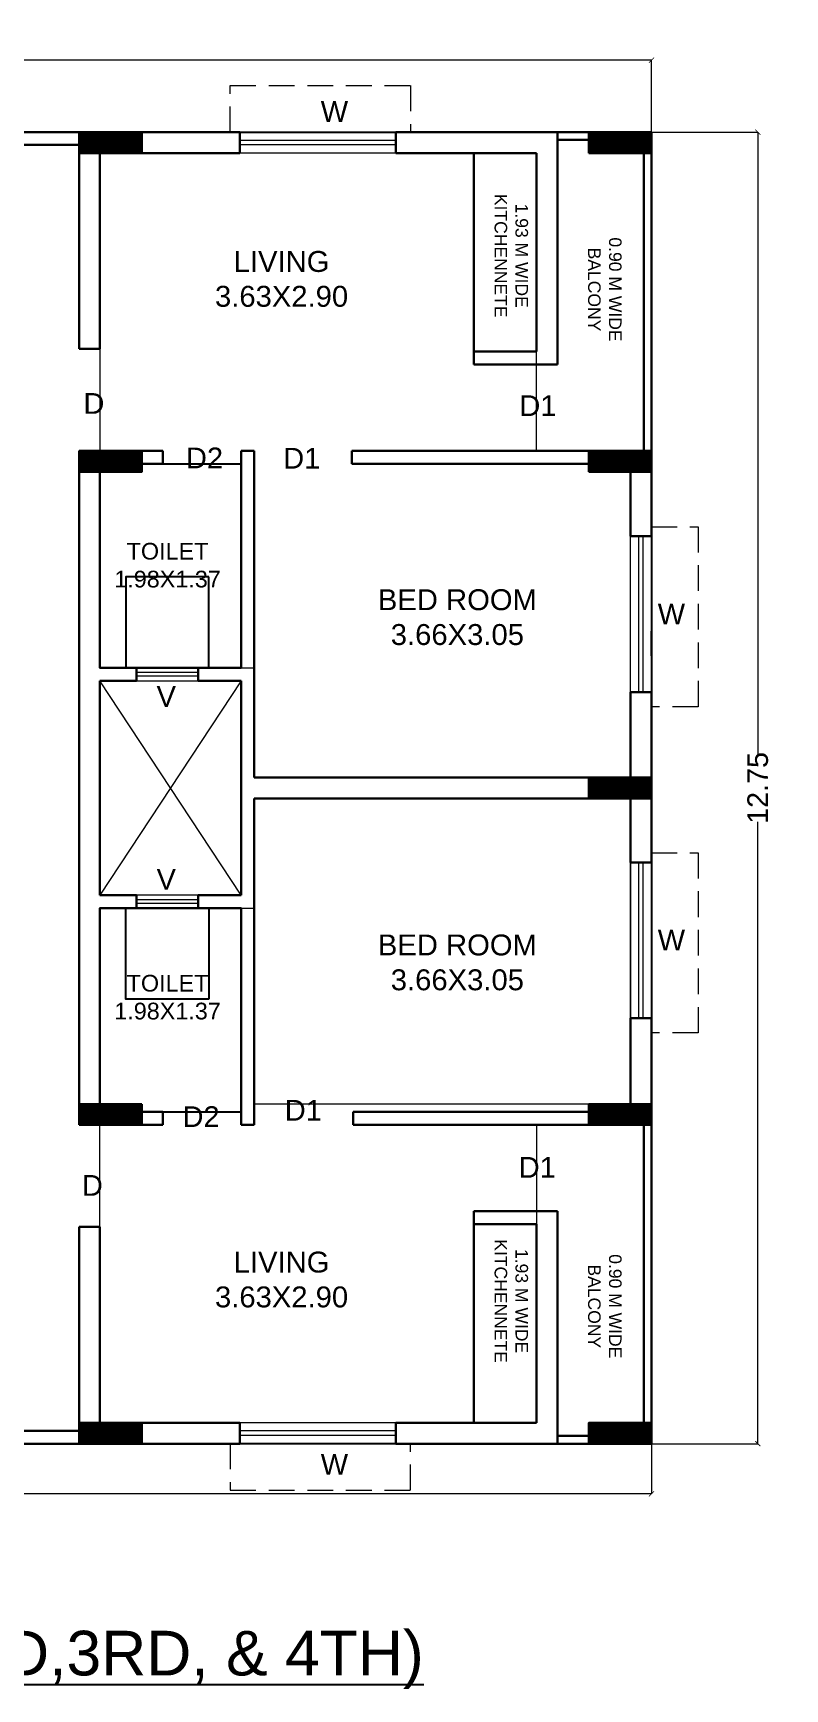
# Model space of a CAD drawing. Header units: metres. Extents: x 0 to 63445, y 32347 to 32804.
# Drawn here: x 63260.61 to 63267.91, y 32766.53 to 32782.63 of the extents above; entities that cross this region are included whole.
import ezdxf

# ---------------------------------------------------------------- set-up
doc = ezdxf.new("R2010")
doc.units = ezdxf.units.M
doc.header["$MEASUREMENT"] = 0
doc.header["$PDMODE"] = 34
doc.header["$PDSIZE"] = -10
doc.linetypes.add('DASHED', pattern=[0.75, 0.5, -0.25])
doc.linetypes.add('DASHED2', pattern=[0.375, 0.25, -0.125])
doc.layers.get('0').update_dxf_attribs({"lineweight": 25})
for name, color, linetype, plot in [('BLK_2_FLR_1_BATH', 3, 'Continuous', False), ('BLK_2_FLR_1_BLT_UP_AREA', 14, 'Continuous', False), ('BLK_2_FLR_1_WATER_CLOSET', 2, 'Continuous', False)]:
    doc.layers.add(name, color=color, linetype=linetype, plot=plot)
for name, color, linetype, lineweight in [('BLK_2_FLR_1_BLT_UP_AREA_DEDUCT', 41, 'Continuous', 9), ('BLK_2_FLR_1_CARPET_AREA', 1, 'DASHED', 9), ('BLK_2_FLR_1_UNITFA', 7, 'Continuous', 0), ('COLUMN', 1, 'Continuous', 30), ('DIM', 56, 'Continuous', 20), ('hatch', 251, 'Continuous', 20), ('TEXT-2', 65, 'Continuous', 18), ('wall', 7, 'Continuous', 30), ('window', 154, 'Continuous', 9)]:
    doc.layers.add(name, color=color, linetype=linetype, lineweight=lineweight)
doc.layers.add('text', color=65, linetype='Continuous')
doc.styles.add('AutoDCRFont', font='arial.ttf')
doc.styles.get("Standard").update_dxf_attribs({"font": 'arial.ttf', "height": 0.4})
doc.styles.add('TNR', font='times.ttf', dxfattribs={"height": 0.5})
doc.dimstyles.new('ARCHANA', dxfattribs={"dimscale": 0, "dimtxt": 0.5, "dimasz": 0.5, "dimexe": 0, "dimexo": 0, "dimgap": 0, "dimtad": 0, "dimzin": 0, "dimdsep": 46, "dimtxsty": 'TNR', "dimblk": 'ARCHTICK', "dimcen": 0.09, "dimclrd": 36, "dimclre": 36, "dimclrt": 7, "dimadec": 0, "dimazin": 0, "dimtfac": 1, "dimtofl": 0, "dimtmove": 0, "dimatfit": 3, "dimldrblk": 'ARCHTICK', "dimfxl": 1, "dimfrac": 2, "dimtolj": 1, "dimtzin": 0, "dimlwd": -1, "dimlwe": -1, "dimarcsym": 0})

# ---------------------------------------------------------------- blocks, each defined once
blk = doc.blocks.new('A$C7D115503')
at = {"layer": 'COLUMN', "ltscale": 3}
h = blk.add_hatch(dxfattribs=at)
h.set_pattern_fill('ANSI31', color=256, style=0)
h.paths.add_polyline_path([(-14.36, -11.59), (-6.36, -11.59), (-6.36, 12.41), (-14.36, 12.41)])
at = {"layer": 'COLUMN', "ltscale": 0.05}
for p, q in [((-14.36, 12.41), (-6.36, 12.41)), ((-14.36, 12.41), (-14.36, -11.59)), ((-6.36, 12.41), (-6.36, -11.59)), ((-6.36, -11.59), (-14.36, -11.59))]:
    blk.add_line(p, q, dxfattribs=at)
blk = doc.blocks.new('_ArchTick')
at = {"color": 0, "linetype": 'ByBlock', "const_width": 0.15}
blk.add_lwpolyline([(-0.5, -0.5), (0.5, 0.5)], dxfattribs=at)
blk = doc.blocks.new('*D481')
at = {"layer": 'Defpoints', "color": 0, "ltscale": 3, "transparency": 16777216}
for p in [(63266.619, 32782.365), (63246.625, 32781.665), (63266.619, 32781.665)]:
    blk.add_point(p, dxfattribs=at)
at = {"layer": 'DIM', "ltscale": 3, "transparency": 16777216}
for p, q in [((63246.625, 32781.665), (63246.625, 32782.365)), ((63246.625, 32782.365), (63256.228, 32782.365)), ((63266.619, 32782.365), (63257.016, 32782.365)), ((63266.619, 32781.665), (63266.619, 32782.365))]:
    blk.add_line(p, q, dxfattribs=at)
at = {"layer": 'DIM', "ltscale": 3, "transparency": 16777216, "xscale": 0.05, "yscale": 0.05, "zscale": 0.05, "rotation": 180}
blk.add_blockref('_ArchTick', (63246.625, 32782.365), dxfattribs=at)
at = {"layer": 'DIM', "ltscale": 3, "transparency": 16777216, "xscale": 0.05, "yscale": 0.05, "zscale": 0.05}
blk.add_blockref('_ArchTick', (63266.619, 32782.365), dxfattribs=at)
at = {"layer": 'DIM', "color": 7, "ltscale": 3, "transparency": 16777216, "insert": (63256.622, 32782.365), "char_height": 0.4, "attachment_point": 5}
blk.add_mtext('\\A1;{\\H0.6x;19.99}', dxfattribs=at)
blk = doc.blocks.new('*D487')
at = {"layer": 'Defpoints', "color": 0, "ltscale": 3, "transparency": 16777216}
for p in [(0.832, 32781.665), (63266.619, 32781.665), (0, 32768.914)]:
    blk.add_point(p, dxfattribs=at)
at = {"layer": 'DIM', "ltscale": 3, "transparency": 16777216}
for p, q in [((5.832, 32781.665), (0.832, 32781.665)), ((0.832, 32781.665), (0.832, 32775.684)), ((0.832, 32768.914), (0.832, 32774.895)), ((0, 32768.914), (0.832, 32768.914))]:
    blk.add_line(p, q, dxfattribs=at)
at = {"layer": 'DIM', "ltscale": 3, "transparency": 16777216, "xscale": 0.05, "yscale": 0.05, "zscale": 0.05}
for p, rotation in [((0.832, 32781.665), 90), ((0.832, 32768.914), 270)]:
    blk.add_blockref('_ArchTick', p, dxfattribs=dict(at, rotation=rotation))
at = {"layer": 'DIM', "color": 7, "ltscale": 3, "transparency": 16777216, "insert": (0.832, 32775.289), "char_height": 0.4, "attachment_point": 5, "rotation": 90}
blk.add_mtext('\\A1;{\\H0.6x;12.75}', dxfattribs=at)
blk = doc.blocks.new('*D473')
at = {"layer": 'Defpoints', "color": 0, "ltscale": 3, "transparency": 16777216}
for p in [(63249.724, 32768.914), (63266.619, 32768.914), (63266.619, 32768.427)]:
    blk.add_point(p, dxfattribs=at)
at = {"layer": 'DIM', "ltscale": 3, "transparency": 16777216}
for p, q in [((63249.724, 32768.914), (63249.724, 32768.427)), ((63266.619, 32768.914), (63266.619, 32768.427)), ((63249.724, 32768.427), (63257.762, 32768.427)), ((63266.619, 32768.427), (63258.581, 32768.427))]:
    blk.add_line(p, q, dxfattribs=at)
at = {"layer": 'DIM', "ltscale": 3, "transparency": 16777216, "xscale": 0.05, "yscale": 0.05, "zscale": 0.05, "rotation": 180}
blk.add_blockref('_ArchTick', (63249.724, 32768.427), dxfattribs=at)
at = {"layer": 'DIM', "ltscale": 3, "transparency": 16777216, "xscale": 0.05, "yscale": 0.05, "zscale": 0.05}
blk.add_blockref('_ArchTick', (63266.619, 32768.427), dxfattribs=at)
at = {"layer": 'DIM', "color": 7, "ltscale": 3, "transparency": 16777216, "insert": (63258.172, 32768.427), "char_height": 0.4, "attachment_point": 5}
blk.add_mtext('\\A1;{\\H0.625x;16.90}', dxfattribs=at)
blk = doc.blocks.new('*D474')
at = {"layer": 'Defpoints', "color": 0, "ltscale": 3, "transparency": 16777216}
for p in [(63266.619, 32781.665), (63266.619, 32768.914), (63267.652, 32768.914)]:
    blk.add_point(p, dxfattribs=at)
at = {"layer": 'DIM', "ltscale": 3, "transparency": 16777216}
for p, q in [((63266.619, 32781.665), (63267.652, 32781.665)), ((63267.652, 32781.665), (63267.652, 32775.618)), ((63267.652, 32768.914), (63267.652, 32774.961)), ((63266.619, 32768.914), (63267.652, 32768.914))]:
    blk.add_line(p, q, dxfattribs=at)
at = {"layer": 'DIM', "ltscale": 3, "transparency": 16777216, "xscale": 0.05, "yscale": 0.05, "zscale": 0.05}
for p, rotation in [((63267.652, 32781.665), 90), ((63267.652, 32768.914), 270)]:
    blk.add_blockref('_ArchTick', p, dxfattribs=dict(at, rotation=rotation))
at = {"layer": 'DIM', "color": 7, "ltscale": 3, "transparency": 16777216, "insert": (63267.652, 32775.289), "char_height": 0.4, "attachment_point": 5, "rotation": 90}
blk.add_mtext('\\A1;{\\H0.5x;12.75}', dxfattribs=at)

msp = doc.modelspace()

# ---------------------------------------------------------------- linework, layer by layer
at = {"layer": 'BLK_2_FLR_1_BATH', "color": 3, "ltscale": 0.5}
for points in [[(63262.6312, 32776.4579), (63261.2596, 32776.4579), (63261.2596, 32778.4392), (63262.6312, 32778.4392)], [(63261.2596, 32772.1398), (63262.6312, 32772.1398), (63262.6312, 32774.1211), (63261.2596, 32774.1211)]]:
    msp.add_lwpolyline(points, close=True, dxfattribs=at)
at = {"layer": 'BLK_2_FLR_1_BLT_UP_AREA', "color": 20}
msp.add_lwpolyline([(63246.6251, 32781.6651), (63266.6191, 32781.6651), (63266.6191, 32768.9139), (63249.724, 32768.9139), (63249.724, 32774.3751), (63248.2138, 32774.3751), (63248.2138, 32776.1023), (63246.6251, 32776.1023), (63246.6251, 32781.6651)], close=True, dxfattribs=at)
at = {"layer": 'BLK_2_FLR_1_BLT_UP_AREA_DEDUCT', "color": 20}
msp.add_lwpolyline([(63262.6312, 32774.2481), (63261.2596, 32774.2481), (63261.2596, 32776.3309), (63262.6312, 32776.3309)], close=True, dxfattribs=at)
at = {"layer": 'BLK_2_FLR_1_CARPET_AREA', "color": 20, "linetype": 'Continuous', "ltscale": 0.5}
msp.add_lwpolyline([(63262.7582, 32775.1879), (63266.4159, 32775.1879), (63266.4159, 32772.216), (63262.7582, 32772.216)], close=True, dxfattribs=at)
at = {"layer": 'BLK_2_FLR_1_UNITFA', "color": 1, "ltscale": 0.5}
for points in [[(63262.7582, 32775.3911), (63266.4159, 32775.3911), (63266.4159, 32778.363), (63266.4159, 32778.5662), (63265.5015, 32778.5662), (63265.5015, 32781.4619), (63261.2596, 32781.4619), (63261.2596, 32776.4579), (63262.7582, 32776.4579), (63262.7582, 32775.3911)], [(63262.7582, 32775.1879), (63266.4159, 32775.1879), (63266.4159, 32772.216), (63266.4159, 32772.0128), (63265.5015, 32772.0128), (63265.5015, 32769.1171), (63261.2596, 32769.1171), (63261.2596, 32774.1211), (63262.7582, 32774.1211), (63262.7582, 32775.1879)]]:
    msp.add_lwpolyline(points, dxfattribs=at)
at = {"layer": 'BLK_2_FLR_1_WATER_CLOSET', "color": 3}
for points in [[(63262.3189, 32777.3429), (63261.5102, 32777.3429), (63261.5102, 32776.4579), (63262.3189, 32776.4579)], [(63262.3189, 32773.2361), (63261.5102, 32773.2361), (63261.5102, 32774.1211), (63262.3189, 32774.1211)]]:
    msp.add_lwpolyline(points, close=True, dxfattribs=at)
at = {"layer": 'hatch', "ltscale": 0.05}
for p, q in [((63262.6312, 32774.2481), (63261.2596, 32776.3309)), ((63262.6312, 32776.3309), (63261.2596, 32774.2481))]:
    msp.add_line(p, q, dxfattribs=at)
at = {"layer": 'wall', "ltscale": 0.5}
for p, q in [((63259.3762, 32781.6651), (63261.0564, 32781.6651)), ((63259.3762, 32781.5401), (63261.0564, 32781.5401)), ((63261.6143, 32776.3309), (63261.6143, 32776.4579)), ((63261.6143, 32774.2481), (63261.6143, 32774.1211)), ((63259.3762, 32769.0389), (63261.0564, 32769.0389)), ((63259.3762, 32768.9139), (63261.0564, 32768.9139))]:
    msp.add_line(p, q, dxfattribs=at)
at = {"layer": 'wall'}
for p, q in [((63261.0564, 32781.6651), (63261.0564, 32779.5568)), ((63262.6187, 32781.6651), (63261.0564, 32781.6651)), ((63265.7047, 32781.6651), (63264.1333, 32781.6651)), ((63265.7047, 32779.4044), (63265.7047, 32781.6651)), ((63266.6191, 32781.6651), (63265.7047, 32781.6651)), ((63266.6191, 32778.5662), (63266.6191, 32781.6651)), ((63266.5429, 32781.5889), (63265.7047, 32781.5889)), ((63266.5429, 32778.5662), (63266.5429, 32781.5889)), ((63261.2596, 32781.4619), (63262.6187, 32781.4619)), ((63261.2596, 32781.4619), (63261.2596, 32779.5568)), ((63264.1333, 32781.4619), (63265.5015, 32781.4619)), ((63264.8919, 32779.5314), (63264.8919, 32781.4619)), ((63265.5015, 32779.5314), (63265.5015, 32781.4619)), ((63261.0564, 32779.5568), (63261.2596, 32779.5568)), ((63264.8919, 32779.5314), (63265.5015, 32779.5314)), ((63264.8919, 32779.5314), (63264.8919, 32779.4044)), ((63264.8919, 32779.4044), (63265.7047, 32779.4044)), ((63261.0564, 32778.5662), (63261.8692, 32778.5662)), ((63261.0564, 32772.0128), (63261.0564, 32778.5662)), ((63261.8692, 32778.5662), (63261.8692, 32778.4392)), ((63262.6312, 32778.5662), (63262.7582, 32778.5662)), ((63262.6312, 32778.5662), (63262.6312, 32776.4579)), ((63262.7582, 32778.5662), (63262.7582, 32775.3911)), ((63263.7078, 32778.5662), (63266.6191, 32778.5662)), ((63263.7078, 32778.5662), (63263.7078, 32778.4392)), ((63266.6191, 32777.7358), (63266.6191, 32778.5662)), ((63261.2596, 32778.4392), (63261.8692, 32778.4392)), ((63261.2596, 32778.4392), (63261.2596, 32776.4579)), ((63263.7078, 32778.4392), (63266.4159, 32778.4392)), ((63266.4159, 32777.7358), (63266.4159, 32778.4392)), ((63266.6191, 32776.5732), (63266.6191, 32776.8128)), ((63261.2596, 32776.4579), (63261.6143, 32776.4579)), ((63262.2143, 32776.4579), (63262.6312, 32776.4579)), ((63261.2596, 32776.3309), (63261.6143, 32776.3309)), ((63261.2596, 32776.3309), (63261.2596, 32774.2481)), ((63262.2143, 32776.3309), (63262.6312, 32776.3309)), ((63262.6312, 32776.3309), (63262.6312, 32775.3911)), ((63266.4159, 32775.3911), (63266.4159, 32776.2212)), ((63266.6191, 32774.5658), (63266.6191, 32776.2212)), ((63262.6312, 32774.2481), (63262.6312, 32775.3911)), ((63262.7582, 32775.3911), (63266.4159, 32775.3911)), ((63262.7582, 32775.3911), (63266.4159, 32775.3911)), ((63262.7582, 32772.0128), (63262.7582, 32775.1879)), ((63262.7582, 32775.1879), (63266.4159, 32775.1879)), ((63262.7582, 32775.1879), (63266.4159, 32775.1879)), ((63266.4159, 32775.1879), (63266.4159, 32774.5658)), ((63261.2596, 32774.2481), (63261.6143, 32774.2481)), ((63261.2596, 32774.1211), (63261.6143, 32774.1211)), ((63261.2596, 32772.1398), (63261.2596, 32774.1211)), ((63262.2143, 32774.2481), (63262.6312, 32774.2481)), ((63262.2143, 32774.1211), (63262.6312, 32774.1211)), ((63262.6312, 32772.0128), (63262.6312, 32774.1211)), ((63266.4159, 32773.0512), (63266.4159, 32772.1398)), ((63266.6191, 32772.0128), (63266.6191, 32773.0512)), ((63261.0564, 32772.0128), (63261.8692, 32772.0128)), ((63261.2596, 32772.1398), (63261.8692, 32772.1398)), ((63261.8692, 32772.0128), (63261.8692, 32772.1398)), ((63262.6312, 32772.0128), (63262.7582, 32772.0128)), ((63263.7208, 32772.1398), (63266.4159, 32772.1398)), ((63263.7208, 32772.0128), (63263.7208, 32772.1398)), ((63263.7208, 32772.0128), (63266.6191, 32772.0128)), ((63266.5429, 32772.0128), (63266.5429, 32768.9901)), ((63266.6191, 32772.0128), (63266.6191, 32768.9139)), ((63264.8919, 32771.1746), (63265.7047, 32771.1746)), ((63264.8919, 32771.0476), (63264.8919, 32771.1746)), ((63264.8919, 32771.0476), (63265.5015, 32771.0476)), ((63264.8919, 32771.0476), (63264.8919, 32769.1171)), ((63265.5015, 32771.0476), (63265.5015, 32769.1171)), ((63265.7047, 32771.1746), (63265.7047, 32768.9139)), ((63261.0564, 32771.0222), (63261.2596, 32771.0222)), ((63261.0564, 32768.9139), (63261.0564, 32771.0222)), ((63261.2596, 32769.1171), (63261.2596, 32771.0222)), ((63261.2596, 32769.1171), (63262.6187, 32769.1171)), ((63264.1333, 32769.1171), (63265.5015, 32769.1171)), ((63266.5429, 32768.9901), (63265.7047, 32768.9901)), ((63262.6187, 32768.9139), (63261.0564, 32768.9139)), ((63265.7047, 32768.9139), (63264.1333, 32768.9139)), ((63266.6191, 32768.9139), (63265.7047, 32768.9139))]:
    msp.add_line(p, q, dxfattribs=at)
at = {"layer": 'wall', "ltscale": 3}
for p, q in [((63262.6187, 32781.4619), (63262.6187, 32781.6651)), ((63264.1333, 32781.4619), (63264.1333, 32781.6651)), ((63266.4159, 32777.7358), (63266.6191, 32777.7358)), ((63262.2143, 32776.4579), (63262.2143, 32776.3309)), ((63266.4159, 32776.2212), (63266.6191, 32776.2212)), ((63266.4159, 32774.5658), (63266.6191, 32774.5658)), ((63262.2143, 32774.1211), (63262.2143, 32774.2481)), ((63266.4159, 32773.0512), (63266.6191, 32773.0512)), ((63262.6187, 32769.1171), (63262.6187, 32768.9139)), ((63264.1333, 32769.1171), (63264.1333, 32768.9139))]:
    msp.add_line(p, q, dxfattribs=at)
at = {"layer": 'window'}
for p, q in [((63264.1333, 32781.6638), (63262.6187, 32781.6638)), ((63264.1333, 32781.5844), (63262.6187, 32781.5844)), ((63264.1333, 32781.5413), (63262.6187, 32781.5413)), ((63264.1333, 32781.4619), (63262.6187, 32781.4619)), ((63266.4159, 32776.2212), (63266.4159, 32777.7358)), ((63266.4954, 32776.2212), (63266.4954, 32777.7358)), ((63266.5384, 32776.2212), (63266.5384, 32777.7358)), ((63266.6179, 32776.2212), (63266.6179, 32777.7358)), ((63261.6149, 32776.4579), (63261.6143, 32776.4579)), ((63266.4159, 32773.0512), (63266.4159, 32774.5658)), ((63266.4954, 32773.0512), (63266.4954, 32774.5658)), ((63266.5384, 32773.0512), (63266.5384, 32774.5658)), ((63266.6191, 32773.0512), (63266.6191, 32774.5658)), ((63261.6149, 32774.1211), (63261.6143, 32774.1211)), ((63264.1333, 32769.1171), (63262.6187, 32769.1171)), ((63264.1333, 32769.0376), (63262.6187, 32769.0376)), ((63264.1333, 32768.9946), (63262.6187, 32768.9946)), ((63264.1333, 32768.9152), (63262.6187, 32768.9152))]:
    msp.add_line(p, q, dxfattribs=at)
at = {"layer": 'window', "ltscale": 0.5}
for p, q in [((63262.2143, 32776.4579), (63261.6149, 32776.4579)), ((63262.2143, 32776.4112), (63261.6149, 32776.4112)), ((63261.6149, 32776.3776), (63262.2143, 32776.3776)), ((63262.2148, 32776.4579), (63262.2143, 32776.4579)), ((63262.2143, 32776.4579), (63262.2148, 32776.4579)), ((63261.6149, 32776.3309), (63262.2143, 32776.3309)), ((63262.2143, 32776.3309), (63262.2148, 32776.3309)), ((63262.2148, 32776.3309), (63262.2143, 32776.3309)), ((63262.2143, 32774.2481), (63261.6149, 32774.2481)), ((63262.2143, 32774.2013), (63261.6149, 32774.2013)), ((63261.6149, 32774.1678), (63262.2143, 32774.1678)), ((63261.6149, 32774.1211), (63262.2143, 32774.1211)), ((63262.2143, 32774.2481), (63262.2148, 32774.2481)), ((63262.2148, 32774.2481), (63262.2143, 32774.2481)), ((63262.2148, 32774.1211), (63262.2143, 32774.1211)), ((63262.2143, 32774.1211), (63262.2148, 32774.1211))]:
    msp.add_line(p, q, dxfattribs=at)
at = {"layer": 'window', "color": 8, "linetype": 'DASHED2'}
for points in [[(63262.5255, 32781.6638), (63262.5255, 32782.1182), (63264.2767, 32782.1182), (63264.2767, 32781.6638)], [(63266.6179, 32777.8289), (63267.0722, 32777.8289), (63267.0722, 32776.0777), (63266.6179, 32776.0777)], [(63266.6179, 32774.6589), (63267.0722, 32774.6589), (63267.0722, 32772.9077), (63266.6179, 32772.9077)], [(63262.5255, 32768.9152), (63262.5255, 32768.4608), (63264.2767, 32768.4608), (63264.2767, 32768.9152)]]:
    msp.add_lwpolyline(points, dxfattribs=at)

# ---------------------------------------------------------------- block references
at = {"layer": 'COLUMN', "ltscale": 0.05, "xscale": -0.025400733691282, "yscale": 0.025400733691282, "zscale": 0.025400733691282, "rotation": 90}
for p in [(63261.3717, 32781.3002), (63266.3248, 32781.3002), (63261.3717, 32778.2014), (63266.3248, 32778.2014), (63266.3248, 32775.0263), (63261.3717, 32771.8512), (63266.3248, 32771.8512), (63261.3717, 32768.7523), (63266.3248, 32768.7523)]:
    msp.add_blockref('A$C7D115503', p, dxfattribs=at)

# ---------------------------------------------------------------- texts
at = {"layer": 'text', "char_height": 0.121924, "width": 3.795079, "attachment_point": 1, "rotation": 270}
for s, insert in [('\\pxqc;1.93 M WIDE\\PKITCHENNETE', (63265.4194, 32782.3613)), ('\\pxqc;0.90 M WIDE\\PBALCONY', (63266.3281, 32782.0326)), ('\\pxqc;1.93 M WIDE\\PKITCHENNETE', (63265.4194, 32772.1982)), ('\\pxqc;0.90 M WIDE\\PBALCONY', (63266.3281, 32772.1471))]:
    msp.add_mtext(s, dxfattribs=dict(at, insert=insert))
at = {"layer": 'text'}
for s, insert, char_height, width, attachment_point in [('\\pxqc;LIVING\\P3.63X2.90', (63260.5096, 32779.9643), 0.203206, 5.029694, 7), ('\\pxqc;D', (63261.4686, 32778.9263), 0.20194, 0.534981, 9), ('\\pxqc;D1', (63265.7831, 32778.9049), 0.20194, 0.534981, 9), ('\\pxqc;D2', (63262.5432, 32778.3963), 0.20194, 0.534981, 9), ('\\pxqc;D1', (63263.4878, 32778.3936), 0.20194, 0.534981, 9), ('\\pxqc;TOILET\\P1.98X1.37', (63259.9046, 32777.2359), 0.162565, 4.023756, 7), ('\\pxqc;BED ROOM\\P3.66X3.05', (63262.2178, 32776.6759), 0.203206, 5.029694, 7), ('\\pxqc;BED ROOM\\P3.66X3.05', (63262.2178, 32773.3193), 0.203206, 5.029694, 7), ('\\pxqc;TOILET\\P1.98X1.37', (63259.9046, 32773.0362), 0.162565, 4.023756, 7), ('\\pxqc;D2', (63262.5096, 32771.9923), 0.20194, 0.534981, 9), ('\\pxqc;D1', (63263.5032, 32772.0544), 0.20194, 0.534981, 9), ('\\pxqc;D1', (63265.7766, 32771.4994), 0.20194, 0.534981, 9), ('\\pxqc;D', (63261.4532, 32771.324), 0.20194, 0.534981, 9), ('\\pxqc;LIVING\\P3.63X2.90', (63260.5096, 32770.2362), 0.203206, 5.029694, 7), ('\\pxqc;{\\LBLOCK-B (E.W.S)\\PTYPICAL FLOOR PLAN (1ST,2ND,3RD, & 4TH)}', (63266.0419, 32766.53), 0.434262, 16.316506, 9)]:
    msp.add_mtext(s, dxfattribs=dict(at, insert=insert, char_height=char_height, width=width, attachment_point=attachment_point))
at = {"layer": 'TEXT-2', "char_height": 0.2019, "width": 0.182701, "style": 'AutoDCRFont'}
for s, insert, attachment_point in [('W', (63263.6709, 32781.9668), 3), ('W', (63266.6794, 32776.8801), 7), ('V', (63261.8102, 32776.2788), 1), ('V', (63261.8102, 32774.3002), 7), ('W', (63266.6794, 32773.7101), 7), ('W', (63263.6709, 32768.6121), 9)]:
    msp.add_mtext(s, dxfattribs=dict(at, insert=insert, attachment_point=attachment_point))

# ---------------------------------------------------------------- dimensions: what is measured, and where the dimension line sits
at = {"layer": 'DIM', "ltscale": 3}
for base, p1, p2, text, picture, middle in [((63266.6191, 32782.3651), (63246.6251, 32781.6651), (63266.6191, 32781.6651), '{\\H0.6x;<>}', '*D481', (63256.6221, 32782.3651)), ((63266.6191, 32768.4274), (63249.724, 32768.9139), (63266.6191, 32768.9139), '{\\H0.625x;<>}', '*D473', (63258.1715, 32768.4274))]:
    dim = msp.add_linear_dim(base=base, p1=p1, p2=p2, text=text, dimstyle='ARCHANA', override={"dimscale": 1, "dimtxt": 0.278, "dimasz": 0.05, "dimtxsty": 'Standard', "dimclrd": 256, "dimclre": 256, "dimfxl": 5, "dimfxlon": 1, "dimarcsym": 1}, dxfattribs=at)
    dim.commit()
    dim.dimension.update_dxf_attribs({"geometry": picture, "text_midpoint": middle})
for base, p1, p2, text, picture, middle in [((0.8318, 32781.6651), (0, 32768.9139), (63266.6191, 32781.6651), '{\\H0.6x;<>}', '*D487', (0.8318, 32775.2895)), ((63267.6524, 32768.9139), (63266.6191, 32781.6651), (63266.6191, 32768.9139), '{\\H0.5x;<>}', '*D474', (63267.6524, 32775.2895))]:
    dim = msp.add_linear_dim(base=base, p1=p1, p2=p2, angle=90, text=text, dimstyle='ARCHANA', override={"dimscale": 1, "dimtxt": 0.278, "dimasz": 0.05, "dimtxsty": 'Standard', "dimclrd": 256, "dimclre": 256, "dimfxl": 5, "dimfxlon": 1, "dimarcsym": 1}, dxfattribs=at)
    dim.commit()
    dim.dimension.update_dxf_attribs({"geometry": picture, "text_midpoint": middle})

doc.saveas('drawing.dxf')
